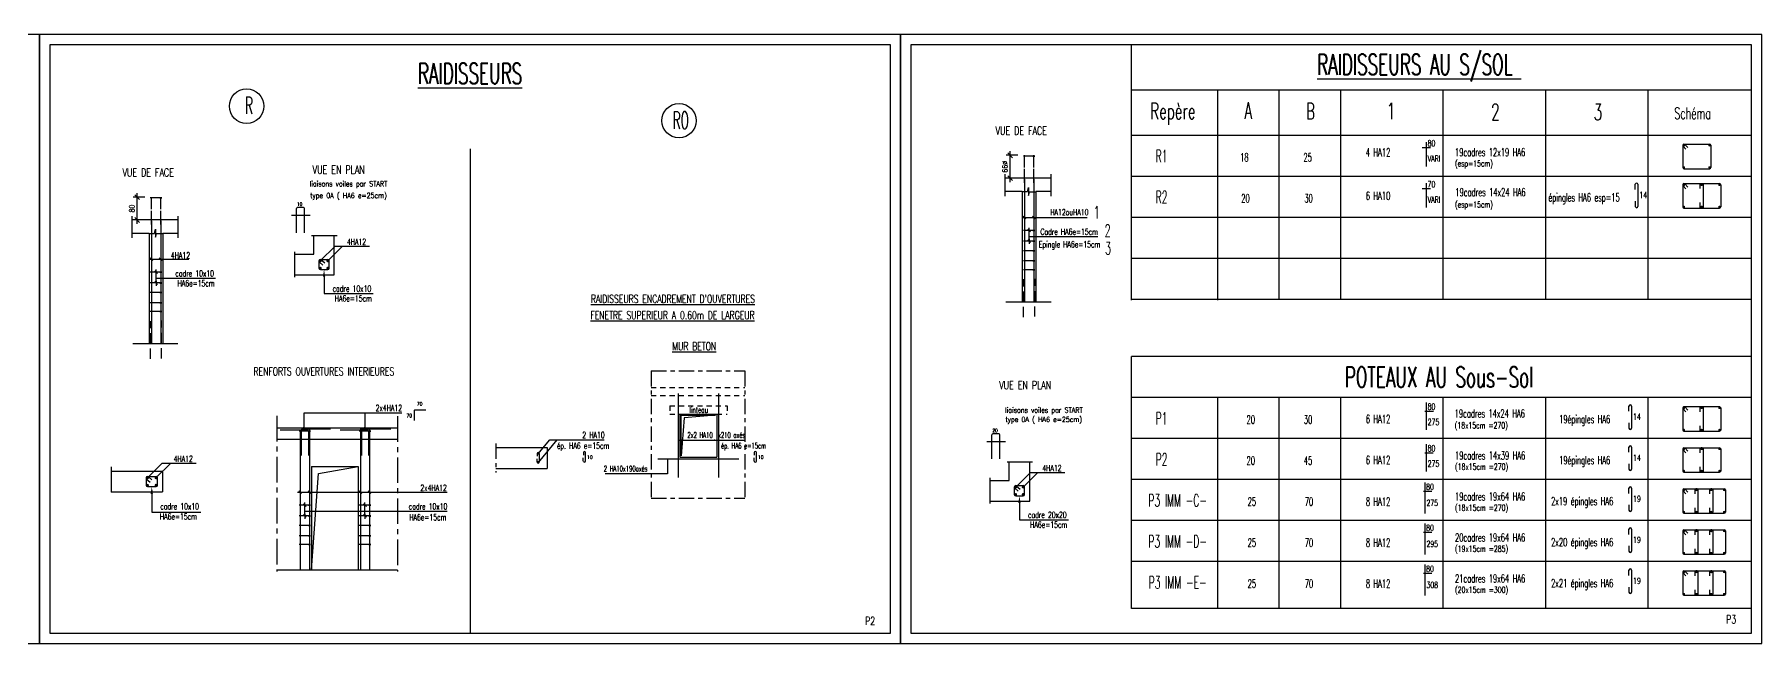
# Model space of a CAD drawing. Extents: x 308 to 787, y -199 to -146.
# Drawn here: x 513.84 to 555.84, y -169.39 to -154.54 of the extents above; entities that cross this region are included whole.
import ezdxf
from ezdxf.enums import TextEntityAlignment as Align

# ---------------------------------------------------------------- set-up
doc = ezdxf.new("R2010")
doc.units = 0
doc.header["$LTSCALE"] = 0.5
doc.header["$MEASUREMENT"] = 0
for name, pattern in [('AXES', [2, 1.25, -0.25, 0.25, -0.25]), ('AXES2', [1.125, 0.75, -0.125, 0.125, -0.125]), ('DISCONTINU', [0.75, 0.5, -0.25]), ('DISCONTINU2', [0.375, 0.25, -0.125])]:
    doc.linetypes.add(name, pattern=pattern)
doc.layers.get('0').update_dxf_attribs({"linetype": 'CONTINUOUS'})
for name, color, linetype in [('BUTONS', 7, 'CONTINUOUS'), ('FERRAILLAGE', 1, 'CONTINUOUS'), ('HABILLAGE', 7, 'CONTINUOUS'), ('Texte', 7, 'CONTINUOUS')]:
    doc.layers.add(name, color=color, linetype=linetype)
doc.styles.add('ROMANS8', font='romans.shx', dxfattribs={"width": 0.7})
doc.styles.get("Standard").update_dxf_attribs({"font": 'txt.shx'})

msp = doc.modelspace()

# ---------------------------------------------------------------- linework, layer by layer
at = {"color": 7}
msp.add_line((524.4678, -157.3293), (524.4678, -169.14), dxfattribs=at)
at = {"color": 4}
for points in [[(513.9678, -169.39), (513.9678, -154.54), (492.9678, -154.54), (492.9678, -169.39)], [(534.9678, -169.39), (534.9678, -154.54), (513.9678, -154.54), (513.9678, -169.39)], [(555.9678, -169.39), (555.9678, -154.54), (534.9678, -154.54), (534.9678, -169.39)]]:
    msp.add_lwpolyline(points, close=True, dxfattribs=at)
at = {"color": 7}
for points in [[(514.2178, -169.14), (534.7178, -169.14), (534.7178, -154.79), (514.2178, -154.79)], [(535.2178, -169.14), (555.7178, -169.14), (555.7178, -154.79), (535.2178, -154.79)]]:
    msp.add_lwpolyline(points, close=True, dxfattribs=at)
at = {"layer": 'BUTONS', "color": 7}
for p, q in [((540.6007, -161.0208), (540.6007, -154.79)), ((555.7178, -155.8996), (540.6007, -155.8996)), ((542.7007, -161.0208), (542.7007, -155.8996)), ((544.2007, -160.9996), (544.2007, -155.8996)), ((545.7007, -160.9996), (545.7007, -155.8996)), ((548.2007, -160.9996), (548.2007, -155.8996)), ((550.7007, -160.9996), (550.7007, -155.8996)), ((553.2007, -160.9996), (553.2007, -155.8996)), ((555.7178, -156.9996), (540.6007, -156.9996)), ((555.7178, -156.9996), (540.6007, -156.9996)), ((555.7178, -157.9996), (540.6007, -157.9996)), ((555.7178, -158.9996), (540.6007, -158.9996)), ((555.7178, -159.9996), (540.6007, -159.9996)), ((555.7178, -160.9996), (540.6007, -160.9996)), ((540.6007, -168.534), (540.6007, -162.3936)), ((555.7178, -162.3936), (540.6007, -162.3936)), ((555.7178, -163.3936), (540.6007, -163.3936)), ((542.7007, -168.534), (542.7007, -163.3936)), ((544.2007, -168.534), (544.2007, -163.3936)), ((545.7007, -168.534), (545.7007, -163.3936)), ((548.2007, -168.534), (548.2007, -163.3936)), ((550.7007, -168.534), (550.7007, -163.3936)), ((553.2007, -168.534), (553.2007, -163.3936)), ((555.7178, -164.3936), (540.6007, -164.3936)), ((555.7178, -165.3936), (540.6007, -165.3936)), ((555.7178, -166.3936), (540.6007, -166.3936)), ((555.7178, -167.3936), (540.6007, -167.3936)), ((555.7178, -168.534), (540.6007, -168.534))]:
    msp.add_line(p, q, dxfattribs=at)
at = {"layer": 'FERRAILLAGE', "color": 0, "linetype": 'ByBlock'}
for p, q in [((537.8265, -157.4869), (537.5415, -157.4869)), ((537.6976, -157.5455), (537.5805, -157.4284)), ((537.6391, -158.1422), (537.6391, -157.3893)), ((537.8265, -158.0446), (537.5415, -158.0446)), ((537.6976, -158.1031), (537.5805, -157.986)), ((516.5334, -158.5053), (516.2484, -158.5053)), ((516.4045, -158.5639), (516.2874, -158.4467)), ((516.346, -159.1605), (516.346, -158.4077)), ((516.5334, -159.0629), (516.2484, -159.0629)), ((516.4045, -159.1215), (516.2874, -159.0044)), ((520.4241, -163.7664), (522.803, -163.7664)), ((520.4568, -164.1873), (520.3913, -164.1217)), ((520.4568, -164.2123), (520.3913, -164.1467)), ((521.9386, -164.1873), (521.8731, -164.1217)), ((521.9386, -164.2123), (521.8731, -164.1467)), ((526.1236, -164.7691), (526.4088, -164.4246)), ((526.1361, -164.9791), (526.5952, -164.4246)), ((526.4088, -164.4246), (527.7349, -164.4246)), ((529.5511, -164.429), (531.1683, -164.429)), ((529.284, -164.8851), (529.284, -165.2558)), ((529.284, -165.2558), (527.7629, -165.2558)), ((520.2564, -165.7003), (523.9063, -165.7003)), ((520.3592, -165.7331), (520.2936, -165.6675)), ((520.5826, -165.7331), (520.517, -165.6675)), ((521.8268, -165.7331), (521.7612, -165.6675)), ((522.0503, -165.7331), (521.9847, -165.6675)), ((520.4697, -166.05), (520.4041, -165.9844)), ((520.4697, -166.3126), (520.4041, -166.2471)), ((520.4369, -166.0719), (520.4369, -165.9516)), ((520.4369, -166.2799), (520.4369, -166.0172)), ((520.4369, -166.163), (523.9063, -166.163)), ((520.4369, -166.2252), (520.4369, -166.3454)), ((521.9373, -166.05), (521.8717, -165.9844)), ((521.9373, -166.3126), (521.8717, -166.2471)), ((521.9045, -166.0719), (521.9045, -165.9516)), ((521.9045, -166.2799), (521.9045, -166.0172)), ((521.9045, -166.2252), (521.9045, -166.3454))]:
    msp.add_line(p, q, dxfattribs=at)
at = {"layer": 'FERRAILLAGE', "color": 1, "linetype": 'DISCONTINU'}
for p, q in [((537.9911, -158.069), (537.9911, -157.4869)), ((538.2145, -158.069), (538.2145, -157.4869)), ((537.9911, -158.1562), (537.9911, -157.5741)), ((538.2145, -158.1562), (538.2145, -157.5741)), ((516.698, -159.0874), (516.698, -158.5053)), ((516.698, -159.1745), (516.698, -158.5924)), ((516.9214, -159.0874), (516.9214, -158.5053)), ((516.9214, -159.1745), (516.9214, -158.5924)), ((537.9625, -161.4319), (537.9625, -160.5086)), ((538.2383, -161.4198), (538.2383, -160.4965)), ((516.6694, -162.4503), (516.6694, -161.527)), ((516.9452, -162.4381), (516.9452, -161.5148))]:
    msp.add_line(p, q, dxfattribs=at)
at = {"layer": 'FERRAILLAGE', "color": 7}
for p, q in [((547.8934, -157.3064), (547.6897, -157.3064)), ((547.7881, -157.164), (547.7881, -157.7579)), ((554.0408, -157.2422), (554.0408, -157.7822)), ((554.0507, -157.2642), (554.1204, -157.339)), ((554.0708, -157.2122), (554.6959, -157.2122)), ((554.0905, -157.2196), (554.1639, -157.2984)), ((554.7259, -157.2422), (554.7259, -157.7822)), ((554.0708, -157.8122), (554.6959, -157.8122)), ((547.8934, -158.3064), (547.6897, -158.3064)), ((547.7881, -158.164), (547.7881, -158.7579)), ((552.8859, -158.3216), (552.8859, -158.1934)), ((552.9459, -158.1934), (552.9459, -158.7334)), ((554.0408, -158.2055), (554.0408, -158.7455)), ((554.0507, -158.2276), (554.1204, -158.3023)), ((554.0708, -158.1755), (554.9378, -158.1755)), ((554.0905, -158.183), (554.1639, -158.2617)), ((554.9678, -158.2055), (554.9678, -158.7455)), ((552.8859, -158.6053), (552.8859, -158.7334)), ((520.1087, -158.9435), (520.5654, -158.9435)), ((537.9469, -159.0017), (539.5135, -159.0017)), ((538.0239, -159.0345), (537.9583, -158.9689)), ((538.2473, -159.0345), (538.1817, -158.9689)), ((554.0708, -158.7755), (554.9378, -158.7755)), ((538.1343, -159.3514), (538.0687, -159.2859)), ((538.1343, -159.6141), (538.0687, -159.5485)), ((538.1015, -159.3733), (538.1015, -159.2531)), ((538.1015, -159.5813), (538.1015, -159.3187)), ((538.1015, -159.4645), (539.7739, -159.4645)), ((538.1015, -159.5266), (538.1015, -159.6469)), ((516.7308, -160.0529), (516.6652, -159.9873)), ((516.9542, -160.0529), (516.8886, -159.9873)), ((520.8147, -160.0593), (521.1743, -159.7007)), ((520.9962, -160.0583), (521.3551, -159.7007)), ((521.1743, -159.7007), (522.0107, -159.7007)), ((516.6538, -160.0201), (517.6113, -160.0201)), ((516.8412, -160.3698), (516.7757, -160.3042)), ((516.8084, -160.3917), (516.8084, -160.2714)), ((516.8084, -160.5996), (516.8084, -160.337)), ((516.8412, -160.6324), (516.7757, -160.5668)), ((516.8084, -160.4828), (518.2585, -160.4828)), ((516.8084, -160.545), (516.8084, -160.6652)), ((520.9061, -160.4483), (520.9061, -160.8577)), ((520.9061, -160.8577), (522.1008, -160.8577)), ((529.5852, -163.7951), (529.5852, -164.8451)), ((529.5852, -163.7951), (530.4852, -163.7951)), ((530.4852, -163.7951), (530.4852, -164.8451)), ((547.9602, -163.7292), (547.7565, -163.7292)), ((547.7881, -163.5122), (547.7881, -164.1807)), ((552.7317, -163.7277), (552.7317, -163.5996)), ((552.7917, -163.5996), (552.7917, -164.1396)), ((554.0408, -163.6444), (554.0408, -164.1844)), ((554.0507, -163.6664), (554.1204, -163.7412)), ((554.0708, -163.6144), (554.9378, -163.6144)), ((554.0905, -163.6218), (554.1639, -163.7006)), ((554.9678, -163.6444), (554.9678, -164.1844)), ((552.7317, -164.0114), (552.7317, -164.1396)), ((554.0708, -164.2144), (554.9378, -164.2144)), ((537.0685, -164.4606), (537.5252, -164.4606)), ((547.7881, -164.5288), (547.7881, -165.1972)), ((552.7317, -164.7277), (552.7317, -164.5996)), ((552.7917, -164.5996), (552.7917, -165.1396)), ((554.0708, -164.6144), (554.9378, -164.6144)), ((554.0905, -164.6218), (554.1639, -164.7006)), ((516.5968, -165.3507), (516.9564, -164.9921)), ((516.8069, -165.3497), (517.1658, -164.9921)), ((516.9564, -164.9921), (517.7836, -164.9921)), ((529.5852, -164.8451), (530.4852, -164.8451)), ((529.5852, -164.8451), (530.4852, -164.8451)), ((547.9538, -164.7457), (547.7501, -164.7457)), ((552.7317, -165.0114), (552.7317, -165.1396)), ((554.0408, -164.6444), (554.0408, -165.1844)), ((554.0507, -164.6664), (554.1204, -164.7412)), ((554.9678, -164.6444), (554.9678, -165.1844)), ((537.7745, -165.5764), (538.1341, -165.2178)), ((537.956, -165.5754), (538.3149, -165.2178)), ((538.1341, -165.2178), (538.9705, -165.2178)), ((547.7547, -165.4659), (547.7547, -166.2209)), ((554.0708, -165.2144), (554.9378, -165.2144)), ((516.7041, -165.6553), (516.7041, -166.1849)), ((547.9204, -165.6829), (547.7167, -165.6829)), ((552.7317, -165.7277), (552.7317, -165.5996)), ((552.7917, -165.5996), (552.7917, -166.1396)), ((554.0408, -165.6444), (554.0408, -166.1844)), ((554.0507, -165.6664), (554.1204, -165.7412)), ((554.0708, -165.6144), (555.0531, -165.6144)), ((554.0905, -165.6218), (554.1639, -165.7006)), ((555.0831, -165.6444), (555.0831, -166.1844)), ((516.7041, -166.1849), (517.8988, -166.1849)), ((516.7041, -166.1849), (516.8762, -166.1849)), ((537.8658, -165.9655), (537.8658, -166.3748)), ((552.7317, -166.0114), (552.7317, -166.1396)), ((554.0708, -166.2144), (555.0531, -166.2144)), ((537.8658, -166.3748), (539.0606, -166.3748)), ((547.9204, -166.6829), (547.7167, -166.6829)), ((547.7547, -166.4659), (547.7547, -167.2209)), ((552.7317, -166.7277), (552.7317, -166.5996)), ((552.7917, -166.5996), (552.7917, -167.1396)), ((554.0408, -166.6444), (554.0408, -167.1844)), ((554.0507, -166.6664), (554.1204, -166.7412)), ((554.0708, -166.6144), (555.0531, -166.6144)), ((554.0905, -166.6218), (554.1639, -166.7006)), ((555.0831, -166.6444), (555.0831, -167.1844)), ((552.7317, -167.0114), (552.7317, -167.1396)), ((547.7547, -167.4659), (547.7547, -168.2209)), ((554.0708, -167.2144), (555.0531, -167.2144)), ((547.9204, -167.6829), (547.7167, -167.6829)), ((552.7317, -167.7277), (552.7317, -167.5996)), ((552.7917, -167.5996), (552.7917, -168.1396)), ((554.0408, -167.6444), (554.0408, -168.1844)), ((554.0507, -167.6664), (554.1204, -167.7412)), ((554.0708, -167.6144), (555.0531, -167.6144)), ((554.0905, -167.6218), (554.1639, -167.7006)), ((555.0831, -167.6444), (555.0831, -168.1844)), ((552.7317, -168.0114), (552.7317, -168.1396)), ((554.0708, -168.2144), (555.0531, -168.2144))]:
    msp.add_line(p, q, dxfattribs=at)
at = {"layer": 'FERRAILLAGE'}
for p, q in [((538.24, -157.5073), (537.9618, -157.5073)), ((538.2425, -157.5167), (538.1934, -157.5167)), ((537.5127, -157.9493), (537.5127, -158.4792)), ((538.0612, -158.3725), (538.0877, -158.2699)), ((538.0877, -158.2699), (538.0877, -158.4667)), ((538.6341, -157.9493), (538.6341, -158.4792)), ((516.9469, -158.5257), (516.6687, -158.5257)), ((516.9494, -158.535), (516.9003, -158.535)), ((537.9357, -158.3725), (538.0612, -158.3725)), ((538.0877, -158.4667), (538.1103, -158.3733)), ((538.1103, -158.3733), (538.2614, -158.3733)), ((516.2196, -158.9676), (516.2196, -159.4975)), ((517.341, -158.9676), (517.341, -159.4975)), ((516.6426, -159.3909), (516.7682, -159.3909)), ((516.7682, -159.3909), (516.7946, -159.2883)), ((516.7946, -159.2883), (516.7946, -159.485)), ((516.7946, -159.485), (516.8173, -159.3917)), ((516.8173, -159.3917), (516.9683, -159.3917)), ((538.24, -159.3187), (537.9618, -159.3187)), ((538.24, -159.5813), (537.9618, -159.5813)), ((538.2425, -159.328), (538.1934, -159.328)), ((538.2425, -159.5906), (538.1934, -159.5906)), ((538.24, -159.814), (537.9618, -159.814)), ((538.2425, -159.8233), (538.1934, -159.8233)), ((516.9469, -160.337), (516.6687, -160.337)), ((516.9494, -160.3464), (516.9003, -160.3464)), ((538.24, -160.0617), (537.9618, -160.0617)), ((538.24, -160.2747), (537.9618, -160.2747)), ((538.2425, -160.071), (538.1934, -160.071)), ((538.2425, -160.2841), (538.1934, -160.2841)), ((516.9469, -160.5996), (516.6687, -160.5996)), ((516.9469, -160.8324), (516.6687, -160.8324)), ((516.9494, -160.609), (516.9003, -160.609)), ((516.9494, -160.8417), (516.9003, -160.8417)), ((516.9469, -161.08), (516.6687, -161.08)), ((516.9494, -161.0894), (516.9003, -161.0894)), ((516.9469, -161.2931), (516.6687, -161.2931)), ((516.9494, -161.3025), (516.9003, -161.3025)), ((520.4241, -164.2008), (520.4241, -163.7664)), ((521.9059, -164.2008), (521.9059, -163.7664)), ((520.5754, -164.214), (520.2971, -164.214)), ((522.043, -164.214), (521.7648, -164.214)), ((520.5779, -164.2233), (520.5288, -164.2233)), ((522.0455, -164.2233), (521.9964, -164.2233)), ((520.5989, -167.5949), (520.7674, -165.2435)), ((520.7674, -165.2435), (521.7391, -165.0711)), ((520.5754, -166.0172), (520.2971, -166.0172)), ((520.5754, -166.2799), (520.2971, -166.2799)), ((520.5779, -166.0266), (520.5288, -166.0266)), ((520.5779, -166.2892), (520.5288, -166.2892)), ((522.043, -166.0172), (521.7648, -166.0172)), ((522.043, -166.2799), (521.7648, -166.2799)), ((522.0455, -166.0266), (521.9964, -166.0266)), ((522.0455, -166.2892), (521.9964, -166.2892)), ((520.5754, -166.5126), (520.2971, -166.5126)), ((520.5779, -166.5219), (520.5288, -166.5219)), ((522.043, -166.5126), (521.7648, -166.5126)), ((522.0455, -166.5219), (521.9964, -166.5219)), ((520.5754, -166.7602), (520.2971, -166.7602)), ((520.5754, -166.9733), (520.2971, -166.9733)), ((520.5779, -166.7696), (520.5288, -166.7696)), ((520.5779, -166.9827), (520.5288, -166.9827)), ((522.043, -166.7602), (521.7648, -166.7602)), ((522.043, -166.9733), (521.7648, -166.9733)), ((522.0455, -166.7696), (521.9964, -166.7696)), ((522.0455, -166.9827), (521.9964, -166.9827))]:
    msp.add_line(p, q, dxfattribs=at)
at = {"layer": 'FERRAILLAGE', "color": 1}
for p, q in [((538.6341, -158.0446), (537.5127, -158.0446)), ((537.9911, -158.069), (537.9911, -161.0418)), ((538.2145, -158.069), (538.2145, -161.0418)), ((537.9357, -158.3725), (537.5127, -158.3725)), ((537.9357, -158.3725), (537.9357, -161.0661)), ((538.2636, -158.3725), (538.2636, -161.0661)), ((538.6341, -158.3725), (538.2636, -158.3725)), ((517.341, -159.0629), (516.2196, -159.0629)), ((516.698, -159.0874), (516.698, -162.0602)), ((516.9214, -159.0874), (516.9214, -162.0602)), ((520.2335, -159.373), (520.2335, -158.7816)), ((520.4074, -158.7621), (520.253, -158.7621)), ((520.4269, -159.373), (520.4269, -158.7816)), ((516.6426, -159.3909), (516.2196, -159.3909)), ((516.6426, -159.3909), (516.6426, -162.0845)), ((516.9705, -159.3909), (516.9705, -162.0845)), ((517.341, -159.3909), (516.9705, -159.3909)), ((520.7811, -160.0583), (520.7811, -160.2386)), ((520.7943, -160.0878), (520.8786, -160.1612)), ((520.8159, -160.0235), (520.9962, -160.0235)), ((520.8159, -160.2735), (520.9962, -160.2735)), ((520.8376, -160.0329), (520.9219, -160.1063)), ((521.0311, -160.2386), (521.0311, -160.0583)), ((529.5452, -163.2951), (529.5452, -165.3451)), ((530.5252, -163.2951), (530.5252, -165.3451)), ((523.1038, -163.7066), (523.1038, -163.9515)), ((523.1178, -163.6926), (523.39, -163.6926)), ((519.8317, -164.1795), (520.4898, -164.1795)), ((520.3264, -164.1691), (520.3264, -167.5949)), ((520.3514, -164.1895), (520.3514, -164.8019)), ((520.3864, -164.1545), (521.067, -164.1545)), ((520.5248, -164.2145), (520.5248, -164.8019)), ((520.5498, -164.1681), (520.5498, -167.5949)), ((521.2993, -164.1795), (521.9575, -164.1795)), ((521.794, -164.1545), (521.794, -167.5949)), ((521.819, -164.1895), (521.819, -164.8019)), ((521.854, -164.1545), (522.5347, -164.1545)), ((521.9925, -164.2145), (521.9925, -164.8019)), ((522.0175, -164.1545), (522.0175, -167.5949)), ((537.1933, -164.8901), (537.1933, -164.2987)), ((537.3672, -164.2792), (537.2128, -164.2792)), ((537.3867, -164.8901), (537.3867, -164.2987)), ((526.1028, -164.9678), (526.1028, -164.8876)), ((526.1042, -164.7557), (526.1042, -164.8249)), ((526.157, -164.9678), (526.157, -164.7578)), ((527.2292, -164.9438), (527.2292, -164.8635)), ((527.2305, -164.7317), (527.2305, -164.8009)), ((527.2834, -164.9438), (527.2834, -164.7338)), ((529.0452, -164.8851), (531.0252, -164.8851)), ((531.3976, -164.9438), (531.3976, -164.8635)), ((531.399, -164.7317), (531.399, -164.8009)), ((531.4519, -164.9438), (531.4519, -164.7338)), ((516.5655, -165.3497), (516.5655, -165.53)), ((516.5787, -165.3792), (516.663, -165.4526)), ((516.6003, -165.3148), (516.8092, -165.3148)), ((516.622, -165.3243), (516.7063, -165.3977)), ((516.844, -165.53), (516.844, -165.3497)), ((516.6003, -165.5648), (516.8092, -165.5648)), ((537.7408, -165.5754), (537.7408, -165.7557)), ((537.754, -165.605), (537.8383, -165.6784)), ((537.7756, -165.5406), (537.956, -165.5406)), ((537.7756, -165.7906), (537.956, -165.7906)), ((537.7973, -165.55), (537.8817, -165.6234)), ((537.9908, -165.7557), (537.9908, -165.5754))]:
    msp.add_line(p, q, dxfattribs=at)
at = {"layer": 'FERRAILLAGE', "color": 6, "linetype": 'AXES'}
for p, q in [((521.2279, -159.4482), (520.511, -159.4482)), ((520.1928, -160.4615), (520.1928, -159.7506)), ((519.7583, -163.836), (519.7583, -167.6309)), ((522.6986, -163.8503), (522.6986, -167.6309)), ((538.1876, -164.9653), (537.4707, -164.9653)), ((515.7176, -165.078), (515.7176, -165.8212)), ((537.1526, -165.9786), (537.1526, -165.2678))]:
    msp.add_line(p, q, dxfattribs=at)
at = {"layer": 'FERRAILLAGE', "color": 3}
for p, q in [((520.6561, -159.8985), (520.6561, -159.4482)), ((521.1561, -160.3985), (521.1561, -159.4482)), ((520.1928, -159.8985), (520.6561, -159.8985)), ((520.1928, -160.3985), (521.1561, -160.3985)), ((538.6353, -161.0661), (537.5325, -161.0661)), ((517.3423, -162.0845), (516.2394, -162.0845)), ((519.7583, -164.1338), (522.6986, -164.1338)), ((519.7583, -164.407), (522.6986, -164.407)), ((525.0935, -164.6128), (526.3473, -164.6128)), ((526.3473, -164.6128), (526.3473, -165.1229)), ((537.6158, -165.4156), (537.6158, -164.9653)), ((538.1158, -165.9156), (538.1158, -164.9653)), ((515.7176, -165.1898), (516.969, -165.1898)), ((516.969, -165.1898), (516.969, -165.6898)), ((520.5989, -165.0711), (521.7391, -165.0711)), ((520.5989, -165.0711), (520.5989, -167.5949)), ((521.7391, -165.0711), (521.7391, -167.5949)), ((525.0935, -165.1229), (526.3473, -165.1229)), ((537.1526, -165.4156), (537.6158, -165.4156)), ((515.7176, -165.6898), (516.969, -165.6898)), ((537.1526, -165.9156), (538.1158, -165.9156)), ((519.7583, -167.5949), (522.6986, -167.5949))]:
    msp.add_line(p, q, dxfattribs=at)
at = {"layer": 'FERRAILLAGE', "color": 6, "linetype": 'AXES2'}
for p, q in [((528.8822, -162.7451), (528.8822, -165.8451)), ((528.8822, -162.7451), (531.1683, -162.7451)), ((531.1683, -162.7451), (531.1683, -165.8451)), ((525.0935, -164.5152), (525.0935, -165.2205)), ((528.8822, -165.8451), (531.1683, -165.8451))]:
    msp.add_line(p, q, dxfattribs=at)
at = {"layer": 'FERRAILLAGE', "color": 7, "linetype": 'DISCONTINU2'}
for p, q in [((528.8822, -163.1451), (531.1683, -163.1451)), ((528.8822, -163.3451), (531.1683, -163.3451)), ((529.3352, -163.5951), (529.3352, -163.7951)), ((529.3352, -163.5951), (530.7352, -163.5951)), ((529.3352, -163.7951), (529.5852, -163.7951)), ((530.4852, -163.7951), (530.7352, -163.7951)), ((530.7352, -163.5951), (530.7352, -163.7951))]:
    msp.add_line(p, q, dxfattribs=at)
at = {"layer": 'FERRAILLAGE', "color": 7, "const_width": 0.03}
for points in [[(554.0563, -157.2427, 1), (554.0863, -157.2427, 1)], [(554.7103, -157.2427, -1), (554.6803, -157.2427, -1)], [(554.0563, -157.7816, -1), (554.0863, -157.7816, -1)], [(554.7103, -157.7816, 1), (554.6803, -157.7816, 1)], [(554.0563, -158.2061, 1), (554.0863, -158.2061, 1)], [(554.5193, -158.2061, -1), (554.4893, -158.2061, -1)], [(554.9523, -158.2061, -1), (554.9223, -158.2061, -1)], [(554.0563, -158.745, -1), (554.0863, -158.745, -1)], [(554.5193, -158.745, 1), (554.4893, -158.745, 1)], [(554.9523, -158.745, 1), (554.9223, -158.745, 1)], [(554.0563, -163.645, 1), (554.0863, -163.645, 1)], [(554.5193, -163.645, -1), (554.4893, -163.645, -1)], [(554.9523, -163.645, -1), (554.9223, -163.645, -1)], [(554.0563, -164.1839, -1), (554.0863, -164.1839, -1)], [(554.5193, -164.1839, 1), (554.4893, -164.1839, 1)], [(554.9523, -164.1839, 1), (554.9223, -164.1839, 1)], [(554.0563, -164.645, 1), (554.0863, -164.645, 1)], [(554.5193, -164.645, -1), (554.4893, -164.645, -1)], [(554.9523, -164.645, -1), (554.9223, -164.645, -1)], [(554.0563, -165.1839, -1), (554.0863, -165.1839, -1)], [(554.5193, -165.1839, 1), (554.4893, -165.1839, 1)], [(554.9523, -165.1839, 1), (554.9223, -165.1839, 1)], [(554.0563, -165.645, 1), (554.0863, -165.645, 1)], [(554.3924, -165.645, -1), (554.3624, -165.645, -1)], [(554.7538, -165.645, -1), (554.7238, -165.645, -1)], [(555.0676, -165.645, -1), (555.0376, -165.645, -1)], [(554.0563, -166.1839, -1), (554.0863, -166.1839, -1)], [(554.3924, -166.1839, 1), (554.3624, -166.1839, 1)], [(554.7538, -166.1839, 1), (554.7238, -166.1839, 1)], [(555.0676, -166.1839, 1), (555.0376, -166.1839, 1)], [(554.0563, -166.645, 1), (554.0863, -166.645, 1)], [(554.3924, -166.645, -1), (554.3624, -166.645, -1)], [(554.7538, -166.645, -1), (554.7238, -166.645, -1)], [(555.0676, -166.645, -1), (555.0376, -166.645, -1)], [(554.0563, -167.1839, -1), (554.0863, -167.1839, -1)], [(554.3924, -167.1839, 1), (554.3624, -167.1839, 1)], [(554.7538, -167.1839, 1), (554.7238, -167.1839, 1)], [(555.0676, -167.1839, 1), (555.0376, -167.1839, 1)], [(554.0563, -167.645, 1), (554.0863, -167.645, 1)], [(554.3924, -167.645, -1), (554.3624, -167.645, -1)], [(554.7538, -167.645, -1), (554.7238, -167.645, -1)], [(555.0676, -167.645, -1), (555.0376, -167.645, -1)], [(554.0563, -168.1839, -1), (554.0863, -168.1839, -1)], [(554.3924, -168.1839, 1), (554.3624, -168.1839, 1)], [(554.7538, -168.1839, 1), (554.7238, -168.1839, 1)], [(555.0676, -168.1839, 1), (555.0376, -168.1839, 1)]]:
    msp.add_lwpolyline(points, format="xyb", close=True, dxfattribs=at)
at = {"layer": 'FERRAILLAGE', "color": 7}
for points in [[(554.4687, -158.2982), (554.4687, -158.2042, -0.4142136), (554.4987, -158.1742), (554.5099, -158.1742, -0.4142136), (554.5399, -158.2042), (554.5399, -158.7455, -0.4142136), (554.5099, -158.7755), (554.4987, -158.7755, -0.4142136), (554.4687, -158.7455), (554.4687, -158.6404)], [(554.4687, -163.7371), (554.4687, -163.6431, -0.4142136), (554.4987, -163.6131), (554.5099, -163.6131, -0.4142136), (554.5399, -163.6431), (554.5399, -164.1844, -0.4142136), (554.5099, -164.2144), (554.4987, -164.2144, -0.4142136), (554.4687, -164.1844), (554.4687, -164.0793)], [(554.4687, -164.7371), (554.4687, -164.6431, -0.4142136), (554.4987, -164.6131), (554.5099, -164.6131, -0.4142136), (554.5399, -164.6431), (554.5399, -165.1844, -0.4142136), (554.5099, -165.2144), (554.4987, -165.2144, -0.4142136), (554.4687, -165.1844), (554.4687, -165.0793)], [(554.3418, -165.7371), (554.3418, -165.6431, -0.4142136), (554.3718, -165.6131), (554.383, -165.6131, -0.4142136), (554.413, -165.6431), (554.413, -166.1844, -0.4142136), (554.383, -166.2144), (554.3718, -166.2144, -0.4142136), (554.3418, -166.1844), (554.3418, -166.0793)], [(554.7032, -165.7371), (554.7032, -165.6431, -0.4142136), (554.7332, -165.6131), (554.7444, -165.6131, -0.4142136), (554.7744, -165.6431), (554.7744, -166.1844, -0.4142136), (554.7444, -166.2144), (554.7332, -166.2144, -0.4142136), (554.7032, -166.1844), (554.7032, -166.0793)], [(554.3418, -166.7371), (554.3418, -166.6431, -0.4142136), (554.3718, -166.6131), (554.383, -166.6131, -0.4142136), (554.413, -166.6431), (554.413, -167.1844, -0.4142136), (554.383, -167.2144), (554.3718, -167.2144, -0.4142136), (554.3418, -167.1844), (554.3418, -167.0793)], [(554.7032, -166.7371), (554.7032, -166.6431, -0.4142136), (554.7332, -166.6131), (554.7444, -166.6131, -0.4142136), (554.7744, -166.6431), (554.7744, -167.1844, -0.4142136), (554.7444, -167.2144), (554.7332, -167.2144, -0.4142136), (554.7032, -167.1844), (554.7032, -167.0793)], [(554.3418, -167.7371), (554.3418, -167.6431, -0.4142136), (554.3718, -167.6131), (554.383, -167.6131, -0.4142136), (554.413, -167.6431), (554.413, -168.1844, -0.4142136), (554.383, -168.2144), (554.3718, -168.2144, -0.4142136), (554.3418, -168.1844), (554.3418, -168.0793)], [(554.7032, -167.7371), (554.7032, -167.6431, -0.4142136), (554.7332, -167.6131), (554.7444, -167.6131, -0.4142136), (554.7744, -167.6431), (554.7744, -168.1844, -0.4142136), (554.7444, -168.2144), (554.7332, -168.2144, -0.4142136), (554.7032, -168.1844), (554.7032, -168.0793)]]:
    msp.add_lwpolyline(points, format="xyb", dxfattribs=at)
at = {"layer": 'FERRAILLAGE', "const_width": 0.0348}
for points in [[(520.7973, -160.0593, 1), (520.8321, -160.0593, 1)], [(520.7982, -160.2386, 1), (520.833, -160.2386, 1)], [(520.9787, -160.0585, 1), (521.0135, -160.0585, 1)], [(520.9799, -160.2386, 1), (521.0147, -160.2386, 1)], [(516.5817, -165.3507, 1), (516.6166, -165.3507, 1)], [(516.7916, -165.3499, 1), (516.8264, -165.3499, 1)], [(516.5826, -165.53, 1), (516.6174, -165.53, 1)], [(516.7928, -165.53, 1), (516.8277, -165.53, 1)], [(537.7571, -165.5764, 1), (537.7919, -165.5764, 1)], [(537.7579, -165.7557, 1), (537.7927, -165.7557, 1)], [(537.9384, -165.5756, 1), (537.9732, -165.5756, 1)], [(537.9397, -165.7557, 1), (537.9745, -165.7557, 1)]]:
    msp.add_lwpolyline(points, format="xyb", close=True, dxfattribs=at)
at = {"layer": 'FERRAILLAGE'}
msp.add_lwpolyline([(529.6152, -164.8151), (529.6152, -163.8251), (530.4552, -163.8251), (529.6874, -163.8859), (529.6152, -164.8151)], dxfattribs=at)
for points in [[(526.1164, -164.9678, 0.0269, 0.0269, 1), (526.1434, -164.9678, 0.0269, 0.0269, 1)], [(526.1174, -164.7577, 0.0269, 0.0269, 1), (526.1444, -164.7577, 0.0269, 0.0269, 1)]]:
    msp.add_lwpolyline(points, format="xyseb", close=True, dxfattribs=at)
at = {"layer": 'FERRAILLAGE', "color": 7}
for centre in [(519.0169, -156.2885), (529.5631, -156.6422)]:
    msp.add_circle(centre, 0.4197, dxfattribs=at)
for centre, start, end in [((554.0708, -157.2422), 90, 180), ((554.6959, -157.2422), 0, 90), ((554.0708, -157.7822), 180, 270), ((554.6959, -157.7822), 270, 0), ((552.9159, -158.1934), 90, 180), ((552.9159, -158.1934), 0, 90), ((554.0708, -158.2055), 90, 180), ((554.9378, -158.2055), 0, 90), ((552.9159, -158.7334), 180, 270), ((552.9159, -158.7334), 270, 0), ((554.0708, -158.7455), 180, 270), ((554.9378, -158.7455), 270, 0), ((552.7617, -163.5996), 90, 180), ((552.7617, -163.5996), 0, 90), ((554.0708, -163.6444), 90, 180), ((554.9378, -163.6444), 0, 90), ((552.7617, -164.1396), 180, 270), ((552.7617, -164.1396), 270, 0), ((554.0708, -164.1844), 180, 270), ((554.9378, -164.1844), 270, 0), ((552.7617, -164.5996), 90, 180), ((552.7617, -164.5996), 0, 90), ((554.0708, -164.6444), 90, 180), ((554.9378, -164.6444), 0, 90), ((552.7617, -165.1396), 180, 270), ((552.7617, -165.1396), 270, 0), ((554.0708, -165.1844), 180, 270), ((554.9378, -165.1844), 270, 0), ((552.7617, -165.5996), 90, 180), ((552.7617, -165.5996), 0, 90), ((554.0708, -165.6444), 90, 180), ((555.0531, -165.6444), 0, 90), ((552.7617, -166.1396), 180, 270), ((552.7617, -166.1396), 270, 0), ((554.0708, -166.1844), 180, 270), ((555.0531, -166.1844), 270, 0), ((552.7617, -166.5996), 90, 180), ((552.7617, -166.5996), 0, 90), ((554.0708, -166.6444), 90, 180), ((555.0531, -166.6444), 0, 90), ((552.7617, -167.1396), 180, 270), ((552.7617, -167.1396), 270, 0), ((552.7617, -167.5996), 90, 180), ((552.7617, -167.5996), 0, 90), ((554.0708, -167.1844), 180, 270), ((555.0531, -167.1844), 270, 0), ((554.0708, -167.6444), 90, 180), ((555.0531, -167.6444), 0, 90), ((552.7617, -168.1396), 180, 270), ((552.7617, -168.1396), 270, 0), ((554.0708, -168.1844), 180, 270), ((555.0531, -168.1844), 270, 0)]:
    msp.add_arc(centre, 0.03, start, end, dxfattribs=at)
at = {"layer": 'FERRAILLAGE', "color": 1}
for centre, radius, start, end in [((520.253, -158.7816), 0.0195, 90, 180), ((520.4074, -158.7816), 0.0195, 0, 90), ((520.8159, -160.0583), 0.0348, 90, 180), ((520.8159, -160.2386), 0.0348, 180, 270), ((520.9962, -160.0583), 0.0348, 0, 90), ((520.9962, -160.2386), 0.0348, 270, 0), ((523.1178, -163.7066), 0.014, 90, 180), ((520.3864, -164.1895), 0.035, 90, 180), ((520.4898, -164.2145), 0.035, 0, 90), ((521.854, -164.1895), 0.035, 90, 180), ((521.9575, -164.2145), 0.035, 0, 90), ((537.2128, -164.2987), 0.0195, 90, 180), ((537.3672, -164.2987), 0.0195, 0, 90), ((526.1292, -164.7557), 0.025, 90, 180), ((526.1292, -164.9678), 0.025, 180, 270), ((526.1292, -164.7557), 0.025, 0, 90), ((526.1292, -164.9678), 0.025, 270, 0), ((526.1292, -164.9678), 0.025, 270, 0), ((527.2555, -164.7317), 0.025, 90, 180), ((527.2555, -164.9438), 0.025, 180, 270), ((527.2555, -164.7317), 0.025, 0, 90), ((527.2555, -164.9438), 0.025, 270, 0), ((527.2555, -164.9438), 0.025, 270, 0), ((531.424, -164.7317), 0.025, 90, 180), ((531.424, -164.9438), 0.025, 180, 270), ((531.424, -164.7317), 0.025, 0, 90), ((531.424, -164.9438), 0.025, 270, 0), ((531.424, -164.9438), 0.025, 270, 0), ((516.6003, -165.3497), 0.0348, 90, 180), ((516.8092, -165.3497), 0.0348, 0, 90), ((516.6003, -165.53), 0.0348, 180, 270), ((516.8092, -165.53), 0.0348, 270, 0), ((537.7756, -165.5754), 0.0348, 90, 180), ((537.7756, -165.7557), 0.0348, 180, 270), ((537.956, -165.5754), 0.0348, 0, 90), ((537.956, -165.7557), 0.0348, 270, 0)]:
    msp.add_arc(centre, radius, start, end, dxfattribs=at)
at = {"layer": 'FERRAILLAGE', "color": 7}
for points in [[(520.8769, -160.4483), (520.9352, -160.4483), (520.9061, -160.2735)], [(516.6743, -165.7457), (516.7326, -165.7457), (516.7034, -165.5708)], [(537.8367, -165.9655), (537.895, -165.9655), (537.8658, -165.7906)]]:
    msp.add_solid(points, dxfattribs=at)
at = {"layer": 'FERRAILLAGE', "color": 0, "linetype": 'ByBlock'}
for points in [[(529.6546, -164.4108), (529.6546, -164.4473), (529.5452, -164.429)], [(530.4157, -164.4108), (530.4157, -164.4473), (530.5252, -164.429)], [(529.266, -164.9928), (529.302, -164.9928), (529.284, -164.8851)]]:
    msp.add_solid(points, dxfattribs=at)

# ---------------------------------------------------------------- texts
at = {"layer": 'FERRAILLAGE', "color": 4, "style": 'ROMANS8'}
for s, height, width, p in [('%%URAIDISSEURS AU S/SOL ', 0.5, 0.6, (545.1226, -155.522)), ('%%uRAIDISSEURS', 0.5, 0.6, (523.1936, -155.7416)), ('RENFORTS OUVERTURES INTERIEURES ', 0.1952, 0.7, (519.1859, -162.8527)), ('POTEAUX AU Sous-Sol', 0.5, 0.6, (545.7983, -163.143))]:
    msp.add_text(s, height=height, dxfattribs=dict(at, width=width)).set_placement(p)
at = {"layer": 'FERRAILLAGE', "color": 4, "width": 0.519}
for s, height, p in [('R', 0.4142, (518.9779, -156.4789)), ('RO', 0.42, (529.404, -156.8422))]:
    msp.add_text(s, height=height, dxfattribs=at).set_placement(p)
at = {"layer": 'FERRAILLAGE', "color": 7, "style": 'ROMANS8'}
for s, height, width, p in [('VUE DE FACE', 0.201519, 0.7, (537.2841, -156.9873)), ('18', 0.2, 0.6, (543.2474, -157.6356)), ('25', 0.2, 0.6, (544.7921, -157.6356)), ('4 HA12', 0.2, 0.6, (546.3142, -157.5161)), ('VARI', 0.15, 0.6, (547.8233, -157.6414)), ('80', 0.15, 0.6, (547.8208, -157.2667)), ('19cadres 12x19 HA6', 0.2, 0.6, (548.4882, -157.5114)), ('VUE DE FACE', 0.201519, 0.7, (515.991, -158.0056)), ('VUE EN PLAN', 0.201519, 0.7, (520.6296, -157.9381)), ('(esp=15cm)', 0.15, 0.6, (548.4882, -157.7604)), ('70', 0.15, 0.6, (547.8208, -158.2667)), ('19cadres 14x24 HA6', 0.2, 0.6, (548.4963, -158.4866)), ('10', 0.08784, 0.8, (520.2443, -158.7223)), ('20', 0.2, 0.6, (543.2752, -158.6356)), ('30', 0.2, 0.6, (544.8145, -158.6356)), ('6 HA10', 0.2, 0.6, (546.3142, -158.5752)), ('VARI', 0.15, 0.6, (547.8233, -158.6414)), ('(esp=15cm)', 0.15, 0.6, (548.4882, -158.7604)), ('épingles HA6 esp=15', 0.2, 0.6, (550.7675, -158.612)), ('14', 0.15, 0.6, (552.9865, -158.5292)), ('%%UMUR BETON', 0.1952, 0.7, (529.3996, -162.239)), ('VUE EN PLAN', 0.201519, 0.7, (537.3719, -163.1915)), ('80', 0.15, 0.6, (547.8208, -163.6895)), ('19cadres 14x24 HA6', 0.2, 0.6, (548.4801, -163.8812)), ('14', 0.15, 0.6, (552.8323, -163.9353)), ('20', 0.08784, 0.8, (537.204, -164.2394)), ('20', 0.2, 0.6, (543.4045, -164.0296)), ('30', 0.2, 0.6, (544.8022, -164.0296)), ('6 HA12', 0.2, 0.6, (546.3142, -164.0146)), ('275', 0.15, 0.6, (547.8233, -164.0642)), ('(18x15cm =270)', 0.15, 0.6, (548.4801, -164.1466)), ('19épingles HA6', 0.2, 0.6, (551.0296, -164.0182)), ('80', 0.15, 0.6, (547.8208, -164.706)), ('10', 0.08784, 0.8, (527.3221, -164.8904)), ('10', 0.08784, 0.8, (531.4906, -164.8904)), ('20', 0.2, 0.6, (543.4045, -165.0296)), ('45', 0.2, 0.6, (544.8022, -165.0296)), ('6 HA12', 0.2, 0.6, (546.3142, -165.0146)), ('275', 0.15, 0.6, (547.8233, -165.0807)), ('(18x15cm =270)', 0.15, 0.6, (548.4882, -165.1544)), ('19cadres 14x39 HA6', 0.2, 0.6, (548.4882, -164.9054)), ('19épingles HA6', 0.2, 0.6, (551.0296, -165.0182)), ('14', 0.15, 0.6, (552.8323, -164.9353)), ('25', 0.2, 0.6, (543.4322, -166.0296)), ('70', 0.2, 0.6, (544.8246, -166.0296)), ('8 HA12', 0.2, 0.6, (546.3142, -166.0298)), ('80', 0.15, 0.6, (547.784, -165.6441)), ('275', 0.15, 0.6, (547.7924, -166.0354)), ('19cadres 19x64 HA6', 0.2, 0.6, (548.4882, -165.9054)), ('2x19 épingles HA6', 0.2, 0.6, (550.8326, -166.0182)), ('19', 0.15, 0.6, (552.8323, -165.9353)), ('(18x15cm =270)', 0.15, 0.6, (548.4882, -166.1544)), ('80', 0.15, 0.6, (547.784, -166.6441)), ('20cadres 19x64 HA6', 0.2, 0.6, (548.4882, -166.9054)), ('25', 0.2, 0.6, (543.4322, -167.0296)), ('70', 0.2, 0.6, (544.8246, -167.0296)), ('8 HA12', 0.2, 0.6, (546.3142, -167.0298)), ('295', 0.15, 0.6, (547.7924, -167.0354)), ('(19x15cm =285)', 0.15, 0.6, (548.4882, -167.1544)), ('2x20 épingles HA6', 0.2, 0.6, (550.8326, -167.0182)), ('19', 0.15, 0.6, (552.8323, -166.9353)), ('80', 0.15, 0.6, (547.784, -167.6441)), ('25', 0.2, 0.6, (543.4322, -168.0296)), ('70', 0.2, 0.6, (544.8246, -168.0296)), ('8 HA12', 0.2, 0.6, (546.3142, -168.0298)), ('308', 0.15, 0.6, (547.7924, -168.0354)), ('21cadres 19x64 HA6', 0.2, 0.6, (548.4882, -167.9054)), ('(20x15cm =300)', 0.15, 0.6, (548.4882, -168.1544)), ('2x21 épingles HA6', 0.2, 0.6, (550.8326, -168.0182)), ('19', 0.15, 0.6, (552.8323, -167.9353))]:
    msp.add_text(s, height=height, dxfattribs=dict(at, width=width)).set_placement(p)
at = {"layer": 'FERRAILLAGE', "color": 1, "style": 'ROMANS8', "width": 0.55}
for s, p in [('R1', (541.3313, -157.6561)), ('R2', (541.3305, -158.6561)), ('P1', (541.3313, -164.0501)), ('P2', (541.3313, -165.0501)), ('P3 IMM -C-', (541.7229, -166.0501)), ('P3 IMM -D-', (541.7229, -167.0501)), ('P3 IMM -E-', (541.7229, -168.0501))]:
    msp.add_text(s, height=0.3, dxfattribs=at).set_placement(p, align=Align.CENTER)
at = {"layer": 'FERRAILLAGE', "linetype": 'ByBlock', "style": 'ROMANS8', "width": 0.8}
for s, p in [('66%%c', (537.5122, -157.7658)), ('80', (516.2191, -158.7841))]:
    msp.add_text(s, height=0.12688, rotation=90, dxfattribs=at).set_placement(p, align=Align.MIDDLE)
at = {"layer": 'FERRAILLAGE', "color": 7, "style": 'ROMANS8', "width": 0.8}
for s, height, p in [('liaisons voiles par START', 0.12688, (521.5026, -158.1987)), ('type 0A ( HA6 e=25cm)', 0.12688, (521.5026, -158.4757)), ('70', 0.08784, (522.9843, -163.8311)), ('70', 0.08784, (523.2389, -163.5452)), ('liaisons voiles par START', 0.12688, (538.4623, -163.7158)), ('type 0A ( HA6 e=25cm)', 0.12688, (538.4584, -163.9341))]:
    msp.add_text(s, height=height, dxfattribs=at).set_placement(p, align=Align.MIDDLE)
at = {"layer": 'FERRAILLAGE', "color": 1, "style": 'ROMANS8'}
for s, height, width, p in [('HA12ouHA10', 0.15, 0.6, (539.084, -158.8734)), ('4HA12', 0.15, 0.6, (521.6985, -159.595)), ('Epingle HA6e=15cm', 0.15, 0.6, (539.0888, -159.6792)), ('Cadre HA6e=15cm', 0.15, 0.6, (539.0787, -159.3503)), ('4HA12', 0.15, 0.6, (517.4038, -159.9257)), ('cadre 10x10', 0.15, 0.6, (517.7523, -160.3666)), ('HA6e=15cm', 0.15, 0.6, (517.7856, -160.6062)), ('cadre 10x10', 0.15, 0.6, (521.5863, -160.7364)), ('HA6e=15cm', 0.15, 0.6, (521.6196, -160.976)), ('2x4HA12', 0.15, 0.6, (522.4864, -163.6456)), ('2x2 HA10  x210 axés', 0.14, 0.55, (530.4727, -164.3082)), ('4HA12', 0.15, 0.6, (517.4714, -164.8864)), ('4HA12', 0.15, 0.6, (538.6582, -165.1121)), ('2x4HA12', 0.15, 0.6, (523.578, -165.5946)), ('HA6e=15cm', 0.15, 0.6, (517.3543, -166.2924)), ('cadre 10x10', 0.15, 0.6, (517.3843, -166.0454)), ('cadre 10x10', 0.15, 0.6, (523.4431, -166.0468)), ('HA6e=15cm', 0.15, 0.6, (523.4369, -166.3127)), ('cadre 20x20', 0.15, 0.6, (538.546, -166.2535)), ('HA6e=15cm', 0.15, 0.6, (538.5793, -166.4931))]:
    msp.add_text(s, height=height, dxfattribs=dict(at, width=width)).set_placement(p, align=Align.MIDDLE)
for s, height, width, p in [("%%URAIDISSEURS ENCADREMENT D'OUVERTURES", 0.1952, 0.7, (527.4161, -161.0844)), ('%%UFENETRE SUPERIEUR A 0.60m DE LARGEUR', 0.1952, 0.7, (527.4019, -161.4817)), ('linteau', 0.14, 0.6, (529.8194, -163.7643)), ('2 HA10', 0.15, 0.6, (527.205, -164.3815))]:
    msp.add_text(s, height=height, dxfattribs=dict(at, width=width)).set_placement(p)
for s, height, width, p in [('ép. HA6 e=15cm', 0.15, 0.6, (527.8637, -164.5662)), ('ép. HA6 e=15cm', 0.14, 0.55, (531.6839, -164.5662)), ('2 HA10x190axés', 0.14, 0.55, (528.7935, -165.1256))]:
    msp.add_text(s, height=height, dxfattribs=dict(at, width=width)).set_placement(p, align=Align.MIDDLE_RIGHT)
at = {"layer": 'HABILLAGE', "color": 1, "style": 'ROMANS8', "width": 0.7}
for s, p in [('P2', (534.101, -168.9361)), ('P3', (555.101, -168.8986))]:
    msp.add_text(s, height=0.2, dxfattribs=at).set_placement(p)
at = {"layer": 'Texte', "color": 4, "style": 'ROMANS8', "width": 0.6}
msp.add_text('Repère', height=0.4, dxfattribs=at).set_placement((541.6075, -156.6084), align=Align.CENTER)
for s, height, p in [('A', 0.4, (543.3525, -156.5946)), ('B', 0.4, (544.8547, -156.6084)), ('1', 0.4, (546.825, -156.6084)), ('2', 0.4, (549.3707, -156.6298)), ('3', 0.4, (551.8707, -156.6298)), ('Schéma', 0.28, (553.8386, -156.6028)), ('1', 0.3, (539.6726, -159.0259)), ('2', 0.3, (539.9402, -159.4718)), ('3', 0.3, (539.9503, -159.9018))]:
    msp.add_text(s, height=height, dxfattribs=at).set_placement(p)

doc.saveas('drawing.dxf')
